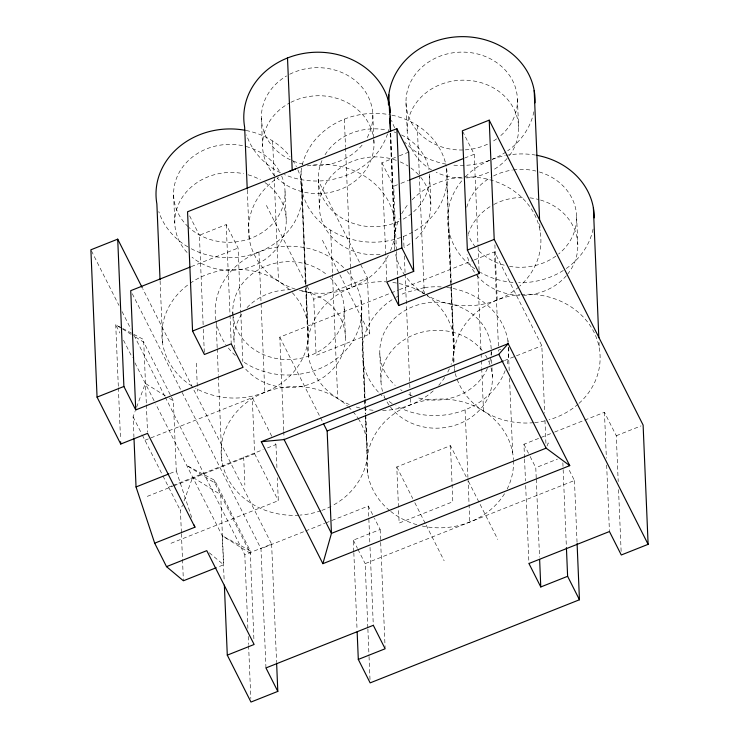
<?xml version="1.0" encoding="UTF-8"?>
<svg xmlns="http://www.w3.org/2000/svg" width="739" height="739" viewBox="0 0 739 739"><rect width="100%" height="100%" fill="white"/><g stroke="black" fill="none" stroke-linecap="round" stroke-linejoin="round"><path stroke-width="0.55" stroke-dasharray="3.69 2.77" d="M422.385 293.448L424.269 287.637A73.337 64.395 -2.4 0 1 443.409 287.074M133.962 437.506L133.094 416.805L135.071 411.42M136.65 407.115L145.334 383.412L165.619 396.021M181.369 532.477L180.455 510.631L182.431 505.245M184.011 500.931L192.694 477.237L220.702 494.64L223.649 564.799L217.294 567.321M546.999 446.088L548.301 443.003L545.945 443.936L544.948 419.955M203.142 324.68L199.401 235.242L226.226 224.582L238.069 248.036L240.757 312.255M386.82 280.885L381.869 162.774L398.386 156.215M399.411 155.809L408.704 152.123M191.309 266.603L238.069 248.036M396.4 250.447L393.711 186.228L400.067 183.706M401.12 183.29L408.538 180.344M464.674 158.044L474.207 154.266L462.882 131.828M367.431 277.947L369.786 334.065L316.116 355.376L313.761 299.258L367.431 277.947L320.07 184.122M283.711 430.366L279.804 337.15L398.349 290.067M399.42 289.642L473.117 260.377M474.179 259.952L494.474 251.897L541.835 345.723L544.661 413.101M144.936 440.259L252.276 397.637L271.832 436.389M169.933 473.496L176.288 470.974L173.351 400.824L143.745 342.185L132.161 334.979M500.94 349.178L498.594 350.11L498.723 353.27M168.612 487.177L171.799 485.911M172.861 485.486L263.195 449.608M267.453 447.926L275.952 444.545L274.409 441.488M147.292 496.386L172.797 486.253M173.859 485.828L254.622 453.755L252.276 397.637M504.451 360.567L541.835 345.723M170.968 543.294L278.307 500.672L277.347 477.764M398.469 507.046L396.788 466.956L450.457 445.645L466.411 477.255M247.879 628.39L244.794 554.73L271.629 544.07L142.673 288.598M265.966 667.936L260.969 548.68L304.542 531.378M305.604 530.953L324.735 523.36M325.797 522.935L368.308 506.049L373.962 517.272M524.514 458.004L523.942 444.25L553.603 432.472M554.656 432.047L604.447 412.279L616.28 435.733L618.21 481.597M353.787 551.636L353.307 540.163L380.142 529.512L374.479 518.288M536.218 478.022L535.784 467.704L557.455 459.095M616.28 435.733L641.055 425.895M367.837 627.836L365.149 563.617L574.452 480.498L568.282 468.267M424.269 287.637L405.896 292.533A73.337 64.395 -2.4 0 0 399.845 295.24M121.713 327.94L115.737 324.772L118.332 386.7M122.711 328.467L132.678 333.751M133.676 334.277L143.643 339.552L146.331 403.743M253.883 638.782L250.198 550.657L214.679 480.295L186.773 465.515L214.781 482.918L250.299 553.28L222.291 535.877L155.698 403.937M250.198 550.657L222.291 535.877L224.166 580.605M131.191 334.379L115.737 324.772L119.894 333.003M169.48 398.423L173.351 400.824M209.303 552.781L223.649 564.799M381.869 162.774L393.711 186.228M523.942 444.25L529.604 455.464M530.122 456.48L535.784 467.704M468.471 481.338L497.809 539.47M322.426 240.24L369.786 334.065M266.409 205.433L313.761 299.258M396.788 466.956L412.741 498.566M414.801 502.649L425.609 524.062M426.126 525.087L444.148 560.781M279.804 337.15L319.95 416.694M320.467 417.711L322.527 421.793M189.618 215.862L199.401 235.242M353.307 540.163L357.427 548.32M357.944 549.345L365.149 563.617M254.622 453.755L278.307 500.672M132.29 293.743L181.582 391.402M182.099 392.427L260.969 548.68M91.405 250.835L118.961 305.429M122.083 311.609L130.923 329.123M134.045 335.303L164.723 396.086M165.24 397.12L244.794 554.73M123.524 340.208L132.355 357.694M134.951 362.84L155.181 402.912M133.094 416.805L141.851 434.144M142.359 435.16L162.441 474.937M162.95 475.953L180.455 510.631M176.288 470.974L192.417 519.637M618.543 489.624L621.139 551.553M604.447 412.279L606.368 458.143M606.654 465.025L609.444 531.535M599.015 342.333L599.264 348.078M576.632 216.684L577.806 244.748M574.452 480.498L577.048 542.426M562.859 462.78L563.1 468.517M563.146 469.662L566.36 546.49M539.775 223.899L540.061 230.799M536.265 479.168L539.535 557.151M517.439 99.405L518.612 127.468M524.57 459.15L525.484 480.941M525.669 485.532L528.939 563.506M507.961 340.624L508.053 342.914M508.247 347.496L509.254 371.541M509.541 378.414L512.663 452.868M494.89 244.794L497.199 299.997M494.474 251.897L498.492 347.829M491.453 355.283L491.176 348.549A55.739 48.94 -2.4 0 0 429.479 302.574L425.867 303.055A55.739 48.94 -2.4 0 0 382.553 336.421A55.739 48.94 -2.4 0 0 395.208 385.379M491.647 359.773L491.925 366.507M491.971 367.634L492.35 376.613M474.207 154.266L478.059 246.004M478.105 247.149L479.112 271.231M477.81 275.213L481.052 352.614M481.098 353.759L481.338 359.487M481.394 360.632L481.68 367.505M481.726 368.65L483.5 411.032M465.099 409.822L467.926 477.394M467.981 478.539L469.801 522.057M451.243 282.538L446.411 167.217A73.337 64.395 -2.4 0 1 413.498 231.63M451.289 283.693L453.469 335.589M446.846 184.02L450.966 282.233M451.159 286.834L453.903 352.392M448.462 228.887L454.097 363.44M454.143 364.595L454.337 369.195M450.457 445.645L452.804 501.763L399.134 523.073L398.515 508.192M429.664 176.122L430.837 204.186M417.249 125.381L419.29 174.145M419.336 175.3L424.306 293.752A73.337 64.395 -2.4 0 0 391.143 282.261M406.007 102.703L407.189 130.766M403.549 236.415L404.076 249.015M404.362 255.888L405.083 273.07M405.129 274.215L409.886 387.606M410.08 392.187L410.607 404.778M396.446 251.593L397.453 275.675M390.719 133.547L394.266 218.31M390.432 133.177L394.709 235.113M390.174 133.463L394.995 248.461M372.816 114.97L373.805 138.535M373.851 139.662L373.989 143.024M379.818 353.805L381.001 381.86M380.142 529.512L385.093 647.623M360.992 300.062L365.084 397.822M365.131 398.968L365.426 405.868M365.472 407.013L365.759 413.914M365.805 415.069L366.867 440.37M361.426 316.865L364.854 398.764M364.909 399.91L365.149 405.637M365.195 406.783L365.482 413.646M365.528 414.791L367.311 457.173M363.043 361.731L364.623 399.531M364.669 400.677L364.863 405.258M364.909 406.404L365.195 413.277M365.389 417.858L367.745 473.976M368.308 506.049L369.842 542.749M370.036 547.331L373.306 625.314M367.883 628.981L368.992 655.354M369.038 656.509L370.1 681.737M344.346 119.136L345.501 146.627M345.547 147.772L351.404 287.499M344.245 309.059L345.418 337.113M353.833 552.781L357.057 629.61M330.647 230.171L332.458 273.181M332.504 274.326L337.705 398.533M318.241 179.429L319.414 207.493M301.789 182.782L306.029 283.988M306.085 285.134L307.673 323.091M301.05 171.531L308.108 339.894M301.494 188.334L305.503 284.044M305.697 288.663L308.542 356.697M285.042 191.687L286.224 219.751M272.626 140.946L274.095 175.882M274.141 177.027L278.511 281.254M283.758 431.521L284.044 438.421M275.952 444.545L276.959 468.6M261.394 118.268L262.567 146.331M271.629 544.07L276.598 662.624M258.927 251.981L261.052 302.584M261.098 303.729L264.811 392.289M247.288 190.172L249.348 239.418M240.812 313.401L242.826 361.565M243.676 456.988L244.858 485.052M248.221 636.445L248.563 644.5M248.609 645.655L250.826 698.595M232.813 312.181L232.951 315.553M233.007 316.671L233.986 340.245M226.226 224.582L231.233 343.838M217.174 347.626L216.065 321.179A73.337 64.395 -2.4 0 0 225.885 344.688M217.229 348.78L218.338 375.227M218.384 376.382L221.949 461.478M214.679 480.295L214.781 482.918M203.336 329.271L204.398 354.498M196.325 363.172L197.498 391.227M173.619 194.994L174.792 223.049M181.415 533.632L183.392 580.78M160.104 280.949L162.756 344.198M146.377 404.88L147.523 432.241M118.379 387.846L120.54 439.446M307.267 165.878A73.337 64.395 -2.4 0 1 377.878 186.819A73.337 64.395 -2.4 0 1 390.174 251.491M388.308 255.371A73.337 64.395 -2.4 0 1 299.544 290.436M295.304 289.161A73.337 64.395 -2.4 0 1 249.108 237.958A73.337 64.395 -2.4 0 1 278.529 177.295M427.142 295.637A73.337 64.395 -2.4 0 1 451.049 364.521M449.367 368.77A73.337 64.395 -2.4 0 1 446.984 373.611M444.739 377.38A73.337 64.395 -2.4 0 1 438.744 385.287M433.183 390.894A73.337 64.395 -2.4 0 1 382.109 410.524M373.093 410.247A73.337 64.395 -2.4 0 1 365.306 409.203M359.819 408.002A73.337 64.395 -2.4 0 1 354.498 406.441M349.335 404.529A73.337 64.395 -2.4 0 1 310.186 330.139A73.337 64.395 -2.4 0 1 386.682 281.873M292.348 292.736A73.337 64.395 -2.4 0 1 289.762 376.16A73.337 64.395 -2.4 0 1 195.623 388.234M191.909 386.035A73.337 64.395 -2.4 0 1 189.258 283.896M190.135 283.277A73.337 64.395 -2.4 0 1 290.039 290.353M412.15 199.752A73.337 64.395 -2.4 0 1 517.374 193.59A73.337 64.395 -2.4 0 1 519.776 286.104M518.926 286.861A73.337 64.395 -2.4 0 1 427.068 295.415M424.306 293.752A73.337 64.395 -2.4 0 1 405.591 276.321M404.954 275.425A73.337 64.395 -2.4 0 1 395.143 251.916M394.959 250.817A73.337 64.395 -2.4 0 1 399.236 218.735M401.628 213.894A73.337 64.395 -2.4 0 1 408.427 203.899M521.161 294.482A73.337 64.395 -2.4 0 1 593.315 330.896A73.337 64.395 -2.4 0 1 578.979 403.383M578.12 404.141A73.337 64.395 -2.4 0 1 549.022 419.798M544.652 420.934A73.337 64.395 -2.4 0 1 534.685 422.597M533.567 422.699A73.337 64.395 -2.4 0 1 455.298 373.583M455.021 372.484A73.337 64.395 -2.4 0 1 453.995 366.987M453.561 362.507A73.337 64.395 -2.4 0 1 520.034 294.575M513.494 460.683A73.337 64.395 -2.4 0 1 507.194 488.959M504.525 493.726A73.337 64.395 -2.4 0 1 422.292 526.048M416.861 524.699A73.337 64.395 -2.4 0 1 390.432 511.194M389.555 510.473A73.337 64.395 -2.4 0 1 409.72 405.138A73.337 64.395 -2.4 0 1 513.439 459.556M358.276 418.671A73.337 64.395 -2.4 0 1 332.023 505.846M331.044 506.363A73.337 64.395 -2.4 0 1 321.945 510.353M320.902 510.723A73.337 64.395 -2.4 0 1 300.043 515.083M298.916 515.166A73.337 64.395 -2.4 0 1 226.189 427.983A73.337 64.395 -2.4 0 1 347.616 406.099M348.438 406.866A73.337 64.395 -2.4 0 1 351.552 410.016M353.011 411.651A73.337 64.395 -2.4 0 1 357.676 417.766M388.779 129.528A73.337 64.395 -2.4 0 1 387.864 132.826M387.513 133.916A73.337 64.395 -2.4 0 1 284.413 174.58M280.414 172.732A73.337 64.395 -2.4 0 1 246.549 134.84M289.716 74.251A55.739 48.94 -2.4 0 1 355.819 81.041A55.739 48.94 -2.4 0 1 366.562 138.701M362.082 145.093A55.739 48.94 -2.4 0 1 311.091 165.342M303.027 164.113A55.739 48.94 -2.4 0 1 293.605 161.222M290.353 159.809A55.739 48.94 -2.4 0 1 286.603 75.941M508.737 347.312A73.337 64.395 -2.4 0 1 506.584 366.285M505.153 370.636A73.337 64.395 -2.4 0 1 395.91 405.766M392.197 403.568A73.337 64.395 -2.4 0 1 379.883 393.684M378.359 392.086A73.337 64.395 -2.4 0 1 395.005 297.872M395.956 297.318A73.337 64.395 -2.4 0 1 398.866 295.739M446.744 287.425A73.337 64.395 -2.4 0 1 508.303 342.831M491.213 351.755A55.739 48.94 -2.4 0 1 491.01 354.951M490.567 358.138A55.739 48.94 -2.4 0 1 488.987 364.401M487.417 368.456A55.739 48.94 -2.4 0 1 445.127 399.3L441.516 399.781A55.739 48.94 -2.4 0 1 416.39 397.342M412.177 395.855A55.739 48.94 -2.4 0 1 406.542 393.277M402.016 390.626A55.739 48.94 -2.4 0 1 400.575 389.656M347.127 271.352A73.337 64.395 -2.4 0 1 339.441 356.475A73.337 64.395 -2.4 0 1 242.392 361.122M235.325 355.45A73.337 64.395 -2.4 0 1 226.513 345.584M215.89 320.079A73.337 64.395 -2.4 0 1 259.509 251.75A73.337 64.395 -2.4 0 1 345.667 269.707M297.863 169.785A73.337 64.395 -2.4 0 1 275.111 243.214A73.337 64.395 -2.4 0 1 188.796 247.399M187.863 246.854A73.337 64.395 -2.4 0 1 158.774 211.557M246.133 130.489A73.337 64.395 -2.4 0 1 290.021 156.622M292.598 160.178A73.337 64.395 -2.4 0 1 296.413 166.7M330.453 277.975A55.739 48.94 -2.4 0 1 310.934 355.219A55.739 48.94 -2.4 0 1 233.127 316.44M233.007 315.377A55.739 48.94 -2.4 0 1 264.47 266.705A55.739 48.94 -2.4 0 1 327.091 274.917M281.679 176.048A55.739 48.94 -2.4 0 1 258.807 234.596A55.739 48.94 -2.4 0 1 189.119 227.612M188.279 226.836A55.739 48.94 -2.4 0 1 181.822 168.215A55.739 48.94 -2.4 0 1 244.286 146.045M246.032 146.488A55.739 48.94 -2.4 0 1 280.312 173.092M593.094 229.016A73.337 64.395 -2.4 0 1 564.199 269.901M563.284 270.492A73.337 64.395 -2.4 0 1 518.621 282.723M513.014 282.437A73.337 64.395 -2.4 0 1 480.387 272.386M474.789 268.839A73.337 64.395 -2.4 0 1 461.746 180.87M465.468 176.723A73.337 64.395 -2.4 0 1 491.324 159.698M492.35 159.291A73.337 64.395 -2.4 0 1 505.273 155.559M506.381 155.347A73.337 64.395 -2.4 0 1 535.507 155.079M533.891 111.737A73.337 64.395 -2.4 0 1 507.675 150.802M505.91 152.031A73.337 64.395 -2.4 0 1 492.34 159.282M489.255 160.483A73.337 64.395 -2.4 0 1 451.584 164.936M446.023 164.113A73.337 64.395 -2.4 0 1 404.584 141.962M394.635 127.699A73.337 64.395 -2.4 0 1 391.531 120.355M539.35 171.965A55.739 48.94 -2.4 0 1 558.61 254.022M555.848 256.137A55.739 48.94 -2.4 0 1 509.504 266.354M504.22 265.19A55.739 48.94 -2.4 0 1 477.496 249.422M475.306 246.881A55.739 48.94 -2.4 0 1 468.572 235.621M466.78 207.262A55.739 48.94 -2.4 0 1 490.419 177.665M493.532 175.965A55.739 48.94 -2.4 0 1 512.386 170.044M513.291 169.924A55.739 48.94 -2.4 0 1 535.877 171.042M462.993 149.98A55.739 48.94 -2.4 0 1 407.882 88.948A55.739 48.94 -2.4 0 1 490.585 58.908A55.739 48.94 -2.4 0 1 499.416 136.743M496.645 138.858A55.739 48.94 -2.4 0 1 491.453 142.165M487.5 144.197A55.739 48.94 -2.4 0 1 464.813 149.897M412.538 232.175A73.337 64.395 -2.4 0 1 332.19 231.113A73.337 64.395 -2.4 0 1 302.02 165.979M302.279 164.871A73.337 64.395 -2.4 0 1 390.755 114.924M391.855 115.155A73.337 64.395 -2.4 0 1 446.208 166.127M429.553 173.988A55.739 48.94 -2.4 0 1 412.528 212.73M411.641 213.469A55.739 48.94 -2.4 0 1 402.903 219.317M398.921 221.294A55.739 48.94 -2.4 0 1 336.457 214.347A55.739 48.94 -2.4 0 1 321.992 160.575M325.068 154.747A55.739 48.94 -2.4 0 1 387.144 130.092M394.09 131.948A55.739 48.94 -2.4 0 1 395.781 132.53M401.499 134.969A55.739 48.94 -2.4 0 1 429.017 169.758M540.532 200.029A55.739 48.94 -2.4 0 1 567.072 274.862M566.342 275.73A55.739 48.94 -2.4 0 1 523.369 295.314M519.72 295.323A55.739 48.94 -2.4 0 1 476.479 274.945M474.484 272.285A55.739 48.94 -2.4 0 1 467.03 254.419M468.249 234.291A55.739 48.94 -2.4 0 1 493.135 204.851M493.92 204.435A55.739 48.94 -2.4 0 1 524.468 197.47M529.918 197.858A55.739 48.94 -2.4 0 1 538.796 199.539M491.093 368.161A55.739 48.94 -2.4 0 1 446.301 427.354L442.689 427.844A55.739 48.94 -2.4 0 1 389.647 405.951M389.01 405.055A55.739 48.94 -2.4 0 1 386.146 400.372M384.723 397.434A55.739 48.94 -2.4 0 1 383.892 395.439M382.534 391.347A55.739 48.94 -2.4 0 1 427.05 331.118L430.661 330.638A55.739 48.94 -2.4 0 1 483.703 352.521M485.56 355.265A55.739 48.94 -2.4 0 1 487.204 358.11M488.627 361.038A55.739 48.94 -2.4 0 1 490.816 367.126M431.484 169.841A55.739 48.94 -2.4 0 1 417.221 101.52A55.739 48.94 -2.4 0 1 495.315 88.985A55.739 48.94 -2.4 0 1 507.869 157.583M507.148 158.451A55.739 48.94 -2.4 0 1 492.627 170.229M488.682 172.261A55.739 48.94 -2.4 0 1 465.995 177.96M462.346 178.062A55.739 48.94 -2.4 0 1 436.139 172.307M420.74 177.286A55.739 48.94 -2.4 0 1 413.701 240.794M410.053 243.648A55.739 48.94 -2.4 0 1 404.085 247.38M380.04 254.549A55.739 48.94 -2.4 0 1 320.089 198.708A55.739 48.94 -2.4 0 1 396.963 160.594M400.27 161.915A55.739 48.94 -2.4 0 1 408.03 166.016M410.902 167.965A55.739 48.94 -2.4 0 1 418.551 174.746M299.424 290.39A55.739 48.94 -2.4 0 1 336.679 364.558A55.739 48.94 -2.4 0 1 244.036 367.163M235.039 348.716A55.739 48.94 -2.4 0 1 242.725 312.8M247.038 307.6A55.739 48.94 -2.4 0 1 292.173 289.762M264.867 182.533A55.739 48.94 -2.4 0 1 272.645 253.034A55.739 48.94 -2.4 0 1 192.011 257.163M187.078 252.498A55.739 48.94 -2.4 0 1 183.475 195.595A55.739 48.94 -2.4 0 1 243.694 173.72M248.082 174.783A55.739 48.94 -2.4 0 1 260.405 179.808M373.786 139.828A55.739 48.94 -2.4 0 1 340.771 189.249A55.739 48.94 -2.4 0 1 277.236 178.182M274.853 175.771A55.739 48.94 -2.4 0 1 289.318 103.137M290.898 102.315A55.739 48.94 -2.4 0 1 373.149 135.607"/><path stroke-width="1.11" d="M322.869 563.681L261.301 441.71L508.173 343.672L569.741 465.644L322.869 563.681L331.451 533.392L327.155 430.976L323.553 423.835M261.301 441.71L284.099 439.576L498.77 354.323L508.173 343.672M142.156 287.563L117.713 239.15L90.888 249.8L97.058 397.12L120.734 444.037L147.569 433.377L194.93 527.203L154.682 543.183L136.041 486.955L134.008 438.652M479.112 271.231L479.205 273.522L398.709 305.493L386.866 282.039L413.701 271.379L408.704 152.123L396.861 128.66L187.558 211.779L192.556 331.044L204.398 354.498L231.233 343.838L243.066 367.301L135.736 409.923L123.893 386.469L117.713 239.15M566.416 547.636L567.617 576.309L540.782 586.96L528.939 563.506L609.444 531.535L621.287 554.989L648.112 544.338L643.115 425.073L489.209 120.152L462.374 130.803L467.371 250.068L479.205 273.522M190.246 267.028L130.729 290.667L135.736 409.923M409.6 179.919L463.621 158.469M192.556 331.044L401.859 247.925L396.861 128.66M97.058 397.12L123.893 386.469M467.371 250.068L494.206 239.408L489.209 120.152M136.041 486.955L168.871 473.921M327.155 430.976L503.388 360.992M154.682 543.183L166.515 566.647L206.772 550.657L254.124 644.482L227.289 655.142L250.974 702.05L277.809 691.39L276.645 663.77M216.231 567.737L183.392 580.78L166.515 566.647M569.741 465.644L546.13 448.148L331.451 533.392L284.099 439.576M577.094 543.571L579.45 599.763L370.147 682.882L358.304 659.428L385.139 648.768L373.306 625.314L265.966 667.936L277.809 691.39M494.206 239.408L648.112 544.338M498.77 354.323L546.13 448.148M401.859 247.925L413.701 271.379M567.617 576.309L579.45 599.763M194.209 525.041L194.93 527.203M593.38 207.779L598.83 337.732M534.186 90.5L539.627 220.453M539.627 559.441L540.782 586.96M397.554 277.966L398.709 305.493M389.564 106.065L390.617 131.265M388.825 94.804L389.582 112.762M389.813 118.379L390.34 130.886M357.149 631.9L358.304 659.428M287.508 57.975L292.21 170.219M247.232 189.027L244.646 127.173A73.337 64.395 -2.4 0 1 309.678 52.617A73.337 64.395 -2.4 0 1 390.34 112.753M224.36 585.186L227.289 655.142M160.049 279.804L156.871 203.899A73.337 64.395 -2.4 0 1 245.025 130.276M120.642 441.746L120.734 444.037M289.161 171.503A73.337 64.395 -2.4 0 1 295.323 169.065M390.432 116.143A73.337 64.395 -2.4 0 1 389.998 122.868M536.616 155.273A73.337 64.395 -2.4 0 1 594.248 217.857M388.483 104.92A73.337 64.395 -2.4 0 1 461.33 36.654A73.337 64.395 -2.4 0 1 534.99 102.832"/></g></svg>
